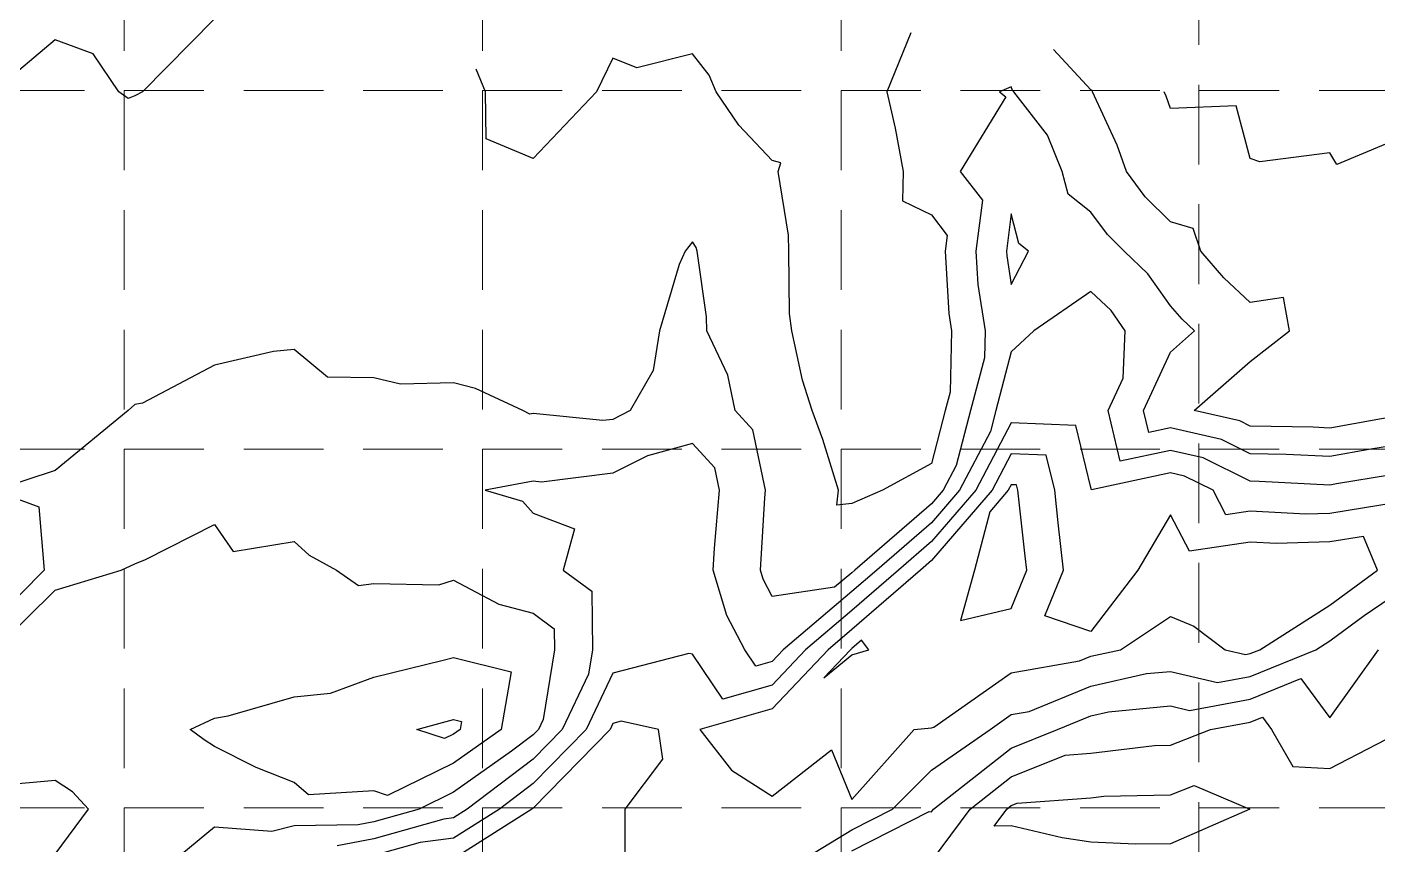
# Model space of a CAD drawing. Header units: inches. Extents: x 2468858 to 2474627, y 7110391 to 7114000.
# Drawn here: x 2474058.5 to 2474397.7, y 7112635.9 to 7112841.2 of the extents above; entities that cross this region are included whole.
import ezdxf

# ---------------------------------------------------------------- set-up
doc = ezdxf.new("R2010")
doc.units = ezdxf.units.IN
doc.header["$MEASUREMENT"] = 0
doc.linetypes.add('HIDDEN', pattern=[0.375, 0.25, -0.125])
for name, color, linetype in [('contours', 35, 'Continuous'), ('GRID', 254, 'HIDDEN'), ('SODDED LOT', 2, 'Continuous')]:
    doc.layers.add(name, color=color, linetype=linetype)

msp = doc.modelspace()

# ---------------------------------------------------------------- hatches: boundary and pattern name
at = {"layer": 'SODDED LOT'}
h = msp.add_hatch(dxfattribs=at)
h.set_pattern_fill('ANSI31', color=256, scale=30, style=0)
h.set_pattern_definition([(45, (0, 0), (-2.6516504294, 2.6516504294), [])])
h.paths.add_polyline_path([(2473645.39, 7113690.66), (2473644.98, 7113704.58), (2473380.05, 7113706.22), (2473375.55, 7113692.3), (2473381.69, 7113694.76), (2473634.33, 7113693.94)])
h.paths.add_polyline_path([(2473661.81, 7113026.94), (2473687.47, 7113025.61), (2473728.46, 7113019.28), (2473771.12, 7113012.61), (2473800.78, 7113000.62), (2473816.11, 7112991.96), (2473817.62, 7112992.3), (2473826.58, 7112958.99), (2473778.33, 7112869.43), (2473754.23, 7112818.27), (2473704.86, 7112707.31), (2473675.95, 7112628.52), (2473649.37, 7112551.6), (2473609.35, 7112401.13), (2473621.99, 7112397.24), (2473660.24, 7112541.42), (2473686.99, 7112623.57), (2473721.05, 7112713.98), (2473756.54, 7112795.8), (2473776.21, 7112842.14), (2473803.69, 7112892.8), (2473821.26, 7112931.75), (2473838.19, 7112953.92), (2473843.82, 7112970.36), (2473841.57, 7112984.99), (2473834.36, 7112995.8), (2473821.75, 7113003.46), (2473803.51, 7113011.56), (2473780.76, 7113020.12), (2473754.18, 7113027.78), (2473717.91, 7113032.73), (2473683.75, 7113037.76), (2473675.22, 7113037.54), (2473668.46, 7113034.66), (2473663.02, 7113029.01)])
h.paths.add_polyline_path([(2473971.46, 7113199.84), (2473953.3, 7113211.94), (2473941.19, 7113192.09), (2473861.1, 7113065.57), (2473810.53, 7113087.5), (2473761.17, 7113101.51), (2473720.96, 7113106.99), (2473697.2, 7113110.44), (2473674.12, 7113113.74), (2473679.51, 7113105.34), (2473686.71, 7113099.95), (2473703.5, 7113097.55), (2473742.47, 7113092.16), (2473787.44, 7113083.17), (2473826.42, 7113069.98), (2473851, 7113058.59), (2473862.39, 7113053.19), (2473874.39, 7113053.49), (2473885.78, 7113058.29), (2473895.97, 7113069.68), (2473937.95, 7113137.71), (2473969.87, 7113198.61)])
h.paths.add_polyline_path([(2474189.42, 7113705.55), (2474212.71, 7113695.29), (2474173.05, 7113585.51), (2474125.46, 7113471.59), (2474078.44, 7113374.03), (2473995.24, 7113231.38), (2473980.72, 7113211.84), (2473961.73, 7113224.12), (2474019.25, 7113316.23), (2474060.01, 7113393.26), (2474123.11, 7113525), (2474155.5, 7113608.17)])
h.paths.add_polyline_path([(2472149.87, 7113580.61), (2472139.15, 7113587.25), (2472148.34, 7113599.5), (2472129.96, 7113617.37), (2472301.04, 7113620.95), (2472421.05, 7113670.47), (2472435.86, 7113657.7), (2472418.5, 7113656.68), (2472386.32, 7113644.43), (2472349.55, 7113630.65), (2472301.04, 7113613.8), (2472253.54, 7113608.18), (2472206.05, 7113607.67), (2472182.05, 7113606.65), (2472168.77, 7113602.57), (2472156, 7113590.31)])
h.paths.add_polyline_path([(2472770.94, 7113693.31), (2472783.83, 7113696.4), (2473029.19, 7113695.37), (2473046.2, 7113689.7), (2473045.68, 7113705.68), (2472771.46, 7113707.22)])
h.paths.add_polyline_path([(2472613.26, 7113048.11), (2472742.65, 7113047.89), (2472742.87, 7112984.1), (2472740.21, 7112975.02), (2472732.24, 7112966.82), (2472722.71, 7112964.61), (2472628.32, 7112964.83), (2472620.35, 7112967.71), (2472615.69, 7112974.13), (2472614.14, 7112982.33), (2472613.26, 7112995.17)])
h.paths.add_polyline_path([(2471336.5, 7111475.41), (2471335.53, 7111275.42), (2470491.66, 7111254.32), (2470479.59, 7111328.94), (2470466.02, 7111461.6), (2470553.43, 7111470.9), (2470638.4, 7111473.12)])
h.paths.add_polyline_path([(2473446.67, 7112356.48), (2473471.9, 7112308.47), (2473532.94, 7112257.21), (2473501.2, 7112186.43), (2473329.47, 7112103.43), (2473116.22, 7112035.9), (2473103.2, 7112106.69), (2473072.63, 7112126.65), (2472815.11, 7111934.94), (2472802.33, 7111780.66), (2472622.31, 7111675.22), (2472617.64, 7111803.67), (2472501.02, 7111721.1), (2472320.82, 7111594.38), (2472182.92, 7111519.02), (2472068.92, 7111484.1), (2471932.85, 7111463.88), (2471923.66, 7111337.05), (2471693.82, 7111327.86), (2471696.08, 7111477.57), (2471836.92, 7111477.57), (2471858.78, 7111468.52), (2471876.58, 7111467.89), (2471898.13, 7111477.88), (2471906.24, 7111490.37), (2471909.37, 7111504.1), (2471908.12, 7111517.84), (2471903.75, 7111528.77), (2471899.69, 7111538.75), (2471899.78, 7111997.71), (2471902.82, 7112006.8), (2471908.61, 7112013.14), (2471915.23, 7112016.45), (2471926.26, 7112016.45), (2472502.65, 7112016.18), (2472510.04, 7112014.97), (2472516.23, 7112010.27), (2472519.86, 7112006.24), (2472597.23, 7111900.26), (2472601.63, 7111894), (2472601.97, 7111890.79), (2472601.97, 7111885.88), (2472602.14, 7111880.64), (2472603.49, 7111873.53), (2472605.53, 7111864.06), (2472610.94, 7111855.26), (2472618.72, 7111847.65), (2472625.66, 7111842.74), (2472634.12, 7111839.53), (2472648.17, 7111837.16), (2472661.03, 7111839.36), (2472670.85, 7111843.93), (2472681.25, 7111852.18), (2472689.32, 7111863.68), (2472693.24, 7111876.13), (2472698.54, 7111882.82), (2472979.47, 7112088.66), (2473047.7, 7112135.28), (2473102.11, 7112161.18), (2473168.62, 7112185.36), (2473235.48, 7112199.35), (2473286.97, 7112219.37), (2473338.95, 7112250.36), (2473378.05, 7112286.58), (2473406.65, 7112322.33), (2473434.97, 7112369.64)])
h.paths.add_polyline_path([(2469394.72, 7112321.68), (2469408.62, 7112317.35), (2469404.61, 7112306.55), (2469398.28, 7112300.53), (2469390.56, 7112297.13), (2469383.91, 7112297.75), (2469371.4, 7112301.14), (2469261.63, 7112337.75), (2469252.63, 7112344.02), (2469246.91, 7112352.88), (2469243.9, 7112361.06), (2469244.31, 7112369.38), (2469247.04, 7112379.88), (2469254.13, 7112392.28), (2469258.63, 7112404.82), (2469259.86, 7112413.96), (2469268.32, 7112441.06), (2469285.1, 7112497.6), (2469297.51, 7112549.94), (2469306.04, 7112604.22), (2469344.05, 7112603.83), (2469331.64, 7112539.47), (2469306.04, 7112437.89), (2469285.48, 7112378.57), (2469297.12, 7112353.37)])
h.paths.add_polyline_path([(2469215.25, 7111699.11), (2469133.16, 7111698.8), (2469133.12, 7111837.42), (2469136.78, 7111854.07), (2469131.5, 7111869.1), (2469132.54, 7111935.15), (2469148.79, 7112051.43), (2469175.43, 7112146.92), (2469214.08, 7112259.79), (2469218.22, 7112266.73), (2469223.73, 7112271.92), (2469228.76, 7112275.22), (2469234.9, 7112277.11), (2469242.61, 7112277.42), (2469249.21, 7112276.01), (2469256.45, 7112274.12), (2469362.5, 7112239.2), (2469368.95, 7112235.11), (2469372.09, 7112231.49), (2469374.61, 7112225.05), (2469375.55, 7112217.02), (2469372.57, 7112206.8), (2469260.7, 7112244.71), (2469237.57, 7112231.81), (2469223.88, 7112159.46), (2469213.8, 7112077.45), (2469211.79, 7111997.38), (2469212.59, 7111919.31)])
edge = h.paths.add_edge_path()
edge.add_line((2469946.69, 7111538.54), (2469944.94, 7111523.5))
edge.add_line((2469944.94, 7111523.5), (2469929.5, 7111368.54))
edge.add_line((2469929.5, 7111368.54), (2469627.82, 7111363.41))
edge.add_line((2469627.82, 7111363.41), (2469640.14, 7111528.56))
edge.add_line((2469640.14, 7111528.56), (2469611.1, 7111528.96))
edge.add_line((2469611.1, 7111528.96), (2469563.64, 7111542.06))
edge.add_line((2469563.64, 7111542.06), (2469395.72, 7111608.85))
edge.add_line((2469395.72, 7111608.85), (2469312.31, 7111524.84))
edge.add_line((2469312.31, 7111524.84), (2469259.94, 7111580.22))
edge.add_line((2469259.94, 7111580.22), (2469329.02, 7111646.45))
edge.add_line((2469329.02, 7111646.45), (2469327.64, 7111656.69))
edge.add_line((2469327.64, 7111656.69), (2469327.34, 7111668.01))
edge.add_line((2469327.34, 7111668.01), (2469328.7, 7111676.32))
edge.add_line((2469328.7, 7111676.32), (2469331.57, 7111684.93))
edge.add_line((2469331.57, 7111684.93), (2469335.65, 7111692.02))
edge.add_line((2469335.65, 7111692.02), (2469336.86, 7111699.72))
edge.add_line((2469336.86, 7111699.72), (2469350.6, 7111699.88))
edge.add_line((2469350.6, 7111699.88), (2469349.09, 7111695.19))
edge.add_line((2469349.09, 7111695.19), (2469344.26, 7111688.25))
edge.add_line((2469344.26, 7111688.25), (2469339.88, 7111679.79))
edge.add_arc((2469382.62, 7111662.98), 45.93, 158.5343, 290.6104)
edge.add_arc((2469402.89, 7111601.9), 18.55, 61.3608, 102.7575, ccw=False)
edge.add_line((2469411.78, 7111618.18), (2469554, 7111560.87))
edge.add_line((2469554, 7111560.87), (2469580.43, 7111552.5))
edge.add_line((2469580.43, 7111552.5), (2469597.93, 7111547.75))
edge.add_line((2469597.93, 7111547.75), (2469618.84, 7111543.76))
edge.add_line((2469618.84, 7111543.76), (2469652.78, 7111539.88))
edge.add_line((2469652.78, 7111539.88), (2469703, 7111539.88))
edge.add_line((2469703, 7111539.88), (2469903.74, 7111540.59))
edge.add_line((2469903.74, 7111540.59), (2469929.65, 7111539.77))
edge.add_line((2469929.65, 7111539.77), (2469946.69, 7111538.54))

# ---------------------------------------------------------------- linework, layer by layer
at = {"layer": 'contours'}
for p, q in [((2474105.57, 7112843.23, 594), (2474087.49, 7112824.94, 594)), ((2474065.57, 7112838, 594), (2474050.03, 7112824.94, 594)), ((2474075.08, 7112834.45, 594), (2474065.57, 7112838, 594)), ((2474280.41, 7112839.77, 594), (2474274.38, 7112824.94, 594)), ((2474081.55, 7112824.94, 594), (2474075.08, 7112834.45, 594)), ((2474225.57, 7112834.46, 594), (2474211.62, 7112830.98, 594)), ((2474229.71, 7112829.07, 594), (2474225.57, 7112834.46, 594)), ((2474325.57, 7112825.4, 594), (2474316.17, 7112835.53, 594)), ((2474173.59, 7112824.94, 594), (2474171.26, 7112830.63, 594)), ((2474205.57, 7112833.41, 594), (2474201.44, 7112824.94, 594)), ((2474211.62, 7112830.98, 594), (2474205.57, 7112833.41, 594)), ((2474231.54, 7112824.94, 594), (2474229.71, 7112829.07, 594)), ((2474083.87, 7112823.23, 594), (2474081.55, 7112824.94, 594)), ((2474085.57, 7112823.92, 594), (2474083.87, 7112823.23, 594)), ((2474087.49, 7112824.94, 594), (2474085.57, 7112823.92, 594)), ((2474173.77, 7112813.13, 594), (2474173.59, 7112824.94, 594)), ((2474201.44, 7112824.94, 594), (2474185.57, 7112808.23, 594)), ((2474237.16, 7112816.52, 594), (2474231.54, 7112824.94, 594)), ((2474274.38, 7112824.94, 594), (2474276.45, 7112815.82, 594)), ((2474304.27, 7112823.63, 593), (2474292.8, 7112804.94, 593)), ((2474305.57, 7112826.17, 593), (2474302.68, 7112824.94, 593)), ((2474302.68, 7112824.94, 593), (2474304.27, 7112823.63, 593)), ((2474305.91, 7112825.27, 593), (2474305.57, 7112826.17, 593)), ((2474306.22, 7112824.94, 593), (2474305.91, 7112825.27, 593)), ((2474314.71, 7112814.07, 593), (2474306.22, 7112824.94, 593)), ((2474325.9, 7112825.27, 594), (2474325.57, 7112825.4, 594)), ((2474325.97, 7112824.94, 594), (2474325.9, 7112825.27, 594)), ((2474332.21, 7112811.58, 594), (2474325.97, 7112824.94, 594)), ((2474344.49, 7112823.85, 595), (2474343.98, 7112824.94, 595)), ((2474345.57, 7112820.73, 595), (2474344.49, 7112823.85, 595)), ((2474362.08, 7112821.44, 595), (2474345.57, 7112820.73, 595)), ((2474365.57, 7112808.18, 595), (2474362.08, 7112821.44, 595)), ((2474245.57, 7112807.73, 594), (2474237.16, 7112816.52, 594)), ((2474276.45, 7112815.82, 594), (2474278.44, 7112804.94, 594)), ((2474318.41, 7112804.94, 593), (2474314.71, 7112814.07, 593)), ((2474405.57, 7112814.3, 595), (2474387.32, 7112806.68, 595)), ((2474185.57, 7112808.23, 594), (2474173.77, 7112813.13, 594)), ((2474334.52, 7112804.94, 594), (2474332.21, 7112811.58, 594)), ((2474247.74, 7112807.1, 594), (2474245.57, 7112807.73, 594)), ((2474247.06, 7112804.94, 594), (2474247.74, 7112807.1, 594)), ((2474368.01, 7112807.37, 595), (2474365.57, 7112808.18, 595)), ((2474385.57, 7112809.65, 595), (2474368.01, 7112807.37, 595)), ((2474387.32, 7112806.68, 595), (2474385.57, 7112809.65, 595)), ((2474249.62, 7112788.98, 594), (2474247.06, 7112804.94, 594)), ((2474278.44, 7112804.94, 594), (2474278.25, 7112797.61, 594)), ((2474292.8, 7112804.94, 593), (2474298.34, 7112797.7, 593)), ((2474319.89, 7112799.25, 593), (2474318.41, 7112804.94, 593)), ((2474339.23, 7112798.59, 594), (2474334.52, 7112804.94, 594)), ((2474278.25, 7112797.61, 594), (2474285.57, 7112794.08, 594)), ((2474298.34, 7112797.7, 593), (2474296.71, 7112784.94, 593)), ((2474325.57, 7112794.72, 593), (2474319.89, 7112799.25, 593)), ((2474345.57, 7112792.3, 594), (2474339.23, 7112798.59, 594)), ((2474285.57, 7112794.08, 594), (2474289.53, 7112788.9, 594)), ((2474305.57, 7112794.27, 592), (2474304.38, 7112784.94, 592)), ((2474307.5, 7112786.86, 592), (2474305.57, 7112794.27, 592)), ((2474329.74, 7112789.1, 593), (2474325.57, 7112794.72, 593)), ((2474351.24, 7112790.6, 594), (2474345.57, 7112792.3, 594)), ((2474353.17, 7112784.94, 594), (2474351.24, 7112790.6, 594)), ((2474225.57, 7112787.29, 593), (2474223.71, 7112784.94, 593)), ((2474226.52, 7112785.89, 593), (2474225.57, 7112787.29, 593)), ((2474249.75, 7112784.94, 594), (2474249.62, 7112788.98, 594)), ((2474289.53, 7112788.9, 594), (2474289.03, 7112784.94, 594)), ((2474309.91, 7112784.94, 592), (2474307.5, 7112786.86, 592)), ((2474333.94, 7112784.94, 593), (2474329.74, 7112789.1, 593)), ((2474223.71, 7112784.94, 593), (2474222.19, 7112781.56, 593)), ((2474226.72, 7112784.94, 593), (2474226.52, 7112785.89, 593)), ((2474229.07, 7112768.43, 593), (2474226.72, 7112784.94, 593)), ((2474249.95, 7112769.32, 594), (2474249.75, 7112784.94, 594)), ((2474289.03, 7112784.94, 594), (2474289.93, 7112769.29, 594)), ((2474296.71, 7112784.94, 593), (2474297.19, 7112776.55, 593)), ((2474304.38, 7112784.94, 592), (2474304.45, 7112783.81, 592)), ((2474304.45, 7112783.81, 592), (2474305.57, 7112776.61, 592)), ((2474305.57, 7112776.61, 592), (2474309.91, 7112784.94, 592)), ((2474339.92, 7112779.29, 593), (2474333.94, 7112784.94, 593)), ((2474358.93, 7112778.29, 594), (2474353.17, 7112784.94, 594)), ((2474222.19, 7112781.56, 593), (2474217.27, 7112764.94, 593)), ((2474297.19, 7112776.55, 593), (2474299.01, 7112764.94, 593)), ((2474345.57, 7112771.21, 593), (2474339.92, 7112779.29, 593)), ((2474365.57, 7112772.04, 594), (2474358.93, 7112778.29, 594)), ((2474325.57, 7112774.84, 592), (2474311.25, 7112764.94, 592)), ((2474330.66, 7112770.03, 592), (2474325.57, 7112774.84, 592)), ((2474373.94, 7112773.3, 594), (2474365.57, 7112772.04, 594)), ((2474375.41, 7112764.94, 594), (2474373.94, 7112773.3, 594)), ((2474250.49, 7112764.94, 594), (2474249.95, 7112769.32, 594)), ((2474334.23, 7112764.94, 592), (2474330.66, 7112770.03, 592)), ((2474348.49, 7112767.85, 593), (2474345.57, 7112771.21, 593)), ((2474229.13, 7112764.94, 593), (2474229.07, 7112768.43, 593)), ((2474289.93, 7112769.29, 594), (2474290.61, 7112764.94, 594)), ((2474351.58, 7112764.94, 593), (2474348.49, 7112767.85, 593)), ((2474217.27, 7112764.94, 593), (2474215.68, 7112755.04, 593)), ((2474234.43, 7112753.79, 593), (2474229.13, 7112764.94, 593)), ((2474253.2, 7112752.56, 594), (2474250.49, 7112764.94, 594)), ((2474290.61, 7112764.94, 594), (2474290.24, 7112749.6, 594)), ((2474299.01, 7112764.94, 593), (2474298.84, 7112758.21, 593)), ((2474311.25, 7112764.94, 592), (2474305.57, 7112759.68, 592)), ((2474333.7, 7112753.07, 592), (2474334.23, 7112764.94, 592)), ((2474345.57, 7112759.57, 593), (2474351.58, 7112764.94, 593)), ((2474365.57, 7112757.28, 594), (2474375.41, 7112764.94, 594)), ((2474120.39, 7112759.76, 593), (2474105.57, 7112756.36, 593)), ((2474125.57, 7112760.29, 593), (2474120.39, 7112759.76, 593)), ((2474133.95, 7112753.31, 593), (2474125.57, 7112760.29, 593)), ((2474305.57, 7112759.68, 592), (2474301.7, 7112744.94, 592)), ((2474338.82, 7112744.94, 593), (2474345.57, 7112759.57, 593)), ((2474105.57, 7112756.36, 593), (2474087.45, 7112746.81, 593)), ((2474298.84, 7112758.21, 593), (2474295.36, 7112744.94, 593)), ((2474351.53, 7112744.94, 594), (2474365.57, 7112757.28, 594)), ((2474145.57, 7112753.13, 593), (2474133.95, 7112753.31, 593)), ((2474152.22, 7112751.59, 593), (2474145.57, 7112753.13, 593)), ((2474215.68, 7112755.04, 593), (2474209.92, 7112744.94, 593)), ((2474236.29, 7112744.94, 593), (2474234.43, 7112753.79, 593)), ((2474255.59, 7112744.94, 594), (2474253.2, 7112752.56, 594)), ((2474329.95, 7112744.94, 592), (2474333.7, 7112753.07, 592)), ((2474165.57, 7112751.87, 593), (2474152.22, 7112751.59, 593)), ((2474171.08, 7112750.45, 593), (2474165.57, 7112751.87, 593)), ((2474182.92, 7112744.94, 593), (2474171.08, 7112750.45, 593)), ((2474290.24, 7112749.6, 594), (2474289.01, 7112744.94, 594)), ((2474085.57, 7112746.51, 593), (2474083.86, 7112744.94, 593)), ((2474087.45, 7112746.81, 593), (2474085.57, 7112746.51, 593)), ((2474083.86, 7112744.94, 593), (2474065.57, 7112729.88, 593)), ((2474184.68, 7112744.05, 593), (2474182.92, 7112744.94, 593)), ((2474185.57, 7112744.22, 593), (2474184.68, 7112744.05, 593)), ((2474203.06, 7112742.42, 593), (2474185.57, 7112744.22, 593)), ((2474205.57, 7112742.73, 593), (2474203.06, 7112742.42, 593)), ((2474209.92, 7112744.94, 593), (2474205.57, 7112742.73, 593)), ((2474240.72, 7112740.08, 593), (2474236.29, 7112744.94, 593)), ((2474258.29, 7112737.65, 594), (2474255.59, 7112744.94, 594)), ((2474289.01, 7112744.94, 594), (2474285.57, 7112731.69, 594)), ((2474295.36, 7112744.94, 593), (2474291.78, 7112731.14, 593)), ((2474301.7, 7112744.94, 592), (2474300.34, 7112739.71, 592)), ((2474332.9, 7112732.27, 592), (2474329.95, 7112744.94, 592)), ((2474340.1, 7112739.46, 593), (2474338.82, 7112744.94, 593)), ((2474362.97, 7112742.33, 594), (2474351.53, 7112744.94, 594)), ((2474365.57, 7112741.04, 594), (2474362.97, 7112742.33, 594)), ((2474404.6, 7112743.97, 594), (2474385.57, 7112740.52, 594)), ((2474243.87, 7112724.94, 593), (2474240.72, 7112740.08, 593)), ((2474300.34, 7112739.71, 592), (2474292.6, 7112724.94, 592)), ((2474305.57, 7112741.91, 591), (2474296.68, 7112724.94, 591)), ((2474321.81, 7112741.17, 591), (2474305.57, 7112741.91, 591)), ((2474325.57, 7112725.64, 591), (2474321.81, 7112741.17, 591)), ((2474345.57, 7112740.62, 593), (2474340.1, 7112739.46, 593)), ((2474358.35, 7112737.72, 593), (2474345.57, 7112740.62, 593)), ((2474381.37, 7112740.74, 594), (2474365.57, 7112741.04, 594)), ((2474385.57, 7112740.52, 594), (2474381.37, 7112740.74, 594)), ((2474225.57, 7112736.7, 592), (2474214.27, 7112733.63, 592)), ((2474231.19, 7112730.55, 592), (2474225.57, 7112736.7, 592)), ((2474262.21, 7112724.94, 594), (2474258.29, 7112737.65, 594)), ((2474365.57, 7112734.13, 593), (2474358.35, 7112737.72, 593)), ((2474405.57, 7112736.85, 593), (2474395.9, 7112735.27, 593)), ((2474214.27, 7112733.63, 592), (2474205.57, 7112729.22, 592)), ((2474305.57, 7112734.13, 590), (2474300.76, 7112724.94, 590)), ((2474314.36, 7112733.73, 590), (2474305.57, 7112734.13, 590)), ((2474316.5, 7112724.94, 590), (2474314.36, 7112733.73, 590)), ((2474345.57, 7112734.96, 592), (2474332.9, 7112732.27, 592)), ((2474353.74, 7112733.1, 592), (2474345.57, 7112734.96, 592)), ((2474365.57, 7112727.22, 592), (2474353.74, 7112733.1, 592)), ((2474374.6, 7112733.96, 593), (2474365.57, 7112734.13, 593)), ((2474385.57, 7112733.4, 593), (2474374.6, 7112733.96, 593)), ((2474395.9, 7112735.27, 593), (2474385.57, 7112733.4, 593)), ((2474065.57, 7112729.88, 593), (2474050.29, 7112724.94, 593)), ((2474205.57, 7112729.22, 592), (2474187.66, 7112727.02, 592)), ((2474232.35, 7112724.94, 592), (2474231.19, 7112730.55, 592)), ((2474285.57, 7112731.69, 594), (2474273.26, 7112724.94, 594)), ((2474291.78, 7112731.14, 593), (2474288.53, 7112724.94, 593)), ((2474345.57, 7112729.29, 591), (2474325.71, 7112725.07, 591)), ((2474349.12, 7112728.48, 591), (2474345.57, 7112729.29, 591)), ((2474405.57, 7112729.57, 592), (2474387.21, 7112726.57, 592)), ((2474185.57, 7112727.24, 592), (2474173.49, 7112724.94, 592)), ((2474187.66, 7112727.02, 592), (2474185.57, 7112727.24, 592)), ((2474305.57, 7112726.35, 589), (2474304.84, 7112724.94, 589)), ((2474306.92, 7112726.29, 589), (2474305.57, 7112726.35, 589)), ((2474307.25, 7112724.94, 589), (2474306.92, 7112726.29, 589)), ((2474325.71, 7112725.07, 591), (2474325.57, 7112725.64, 591)), ((2474356.26, 7112724.94, 591), (2474349.12, 7112728.48, 591)), ((2474367.82, 7112727.18, 592), (2474365.57, 7112727.22, 592)), ((2474385.57, 7112726.27, 592), (2474367.82, 7112727.18, 592)), ((2474387.21, 7112726.57, 592), (2474385.57, 7112726.27, 592)), ((2474050.29, 7112724.94, 593), (2474061.43, 7112720.8, 593)), ((2474173.49, 7112724.94, 592), (2474182.88, 7112722.24, 592)), ((2474182.88, 7112722.24, 592), (2474185.57, 7112719.21, 592)), ((2474231.09, 7112710.45, 592), (2474232.35, 7112724.94, 592)), ((2474242.59, 7112704.94, 593), (2474243.71, 7112723.07, 593)), ((2474243.71, 7112723.07, 593), (2474243.87, 7112724.94, 593)), ((2474261.83, 7112721.2, 594), (2474262.21, 7112724.94, 594)), ((2474273.26, 7112724.94, 594), (2474265.57, 7112721.6, 594)), ((2474300.76, 7112724.94, 590), (2474285.57, 7112707.35, 590)), ((2474288.53, 7112724.94, 593), (2474285.57, 7112721.52, 593)), ((2474292.6, 7112724.94, 592), (2474285.57, 7112716.79, 592)), ((2474296.68, 7112724.94, 591), (2474285.57, 7112712.07, 591)), ((2474304.84, 7112724.94, 589), (2474300.18, 7112719.54, 589)), ((2474309.08, 7112708.44, 589), (2474307.25, 7112724.94, 589)), ((2474317.4, 7112716.77, 590), (2474316.5, 7112724.94, 590)), ((2474359.46, 7112718.82, 591), (2474356.26, 7112724.94, 591)), ((2474402.49, 7112721.86, 591), (2474385.57, 7112719.15, 591)), ((2474061.43, 7112720.8, 593), (2474062.8, 7112704.94, 593)), ((2474185.57, 7112719.21, 592), (2474195.89, 7112715.25, 592)), ((2474265.57, 7112721.6, 594), (2474261.83, 7112721.2, 594)), ((2474285.57, 7112721.52, 593), (2474266.34, 7112704.94, 593)), ((2474300.18, 7112719.54, 589), (2474296.33, 7112704.94, 589)), ((2474345.57, 7112718.75, 590), (2474337.37, 7112704.94, 590)), ((2474350.32, 7112709.69, 590), (2474345.57, 7112718.75, 590)), ((2474365.57, 7112719.72, 591), (2474359.46, 7112718.82, 591)), ((2474379.58, 7112718.94, 591), (2474365.57, 7112719.72, 591)), ((2474385.57, 7112719.15, 591), (2474379.58, 7112718.94, 591)), ((2474088.21, 7112707.57, 593), (2474105.57, 7112716.32, 593)), ((2474105.57, 7112716.32, 593), (2474110.2, 7112709.57, 593)), ((2474195.89, 7112715.25, 592), (2474193.06, 7112704.94, 592)), ((2474285.57, 7112716.79, 592), (2474271.82, 7112704.94, 592)), ((2474318.69, 7112704.94, 590), (2474317.4, 7112716.77, 590)), ((2474110.2, 7112709.57, 593), (2474125.57, 7112712.1, 593)), ((2474125.57, 7112712.1, 593), (2474129.31, 7112708.67, 593)), ((2474285.57, 7112712.07, 591), (2474277.3, 7112704.94, 591)), ((2474365.57, 7112711.93, 590), (2474350.32, 7112709.69, 590)), ((2474372.2, 7112711.56, 590), (2474365.57, 7112711.93, 590)), ((2474385.57, 7112712.02, 590), (2474372.2, 7112711.56, 590)), ((2474394, 7112713.37, 590), (2474385.57, 7112712.02, 590)), ((2474397.52, 7112704.94, 590), (2474394, 7112713.37, 590)), ((2474129.31, 7112708.67, 593), (2474136.18, 7112704.94, 593)), ((2474230.74, 7112704.94, 592), (2474231.09, 7112710.45, 592)), ((2474309.46, 7112704.94, 589), (2474309.08, 7112708.44, 589)), ((2474062.8, 7112704.94, 593), (2474045.57, 7112687.54, 593)), ((2474065.57, 7112699.85, 593), (2474082.12, 7112704.94, 593)), ((2474082.12, 7112704.94, 593), (2474085.57, 7112706.47, 593)), ((2474085.57, 7112706.47, 593), (2474088.21, 7112707.57, 593)), ((2474136.18, 7112704.94, 593), (2474141.73, 7112701.09, 593)), ((2474193.06, 7112704.94, 592), (2474200.26, 7112699.62, 592)), ((2474234.17, 7112693.54, 592), (2474230.74, 7112704.94, 592)), ((2474243.28, 7112702.64, 593), (2474242.59, 7112704.94, 593)), ((2474282.78, 7112704.94, 590), (2474265.57, 7112690.01, 590)), ((2474266.34, 7112704.94, 593), (2474265.57, 7112704.27, 593)), ((2474271.82, 7112704.94, 592), (2474265.57, 7112699.52, 592)), ((2474277.3, 7112704.94, 591), (2474265.57, 7112694.76, 591)), ((2474285.57, 7112707.35, 590), (2474282.78, 7112704.94, 590)), ((2474296.33, 7112704.94, 589), (2474292.86, 7112692.23, 589)), ((2474305.57, 7112695.28, 589), (2474309.46, 7112704.94, 589)), ((2474314.05, 7112693.41, 590), (2474318.69, 7112704.94, 590)), ((2474337.37, 7112704.94, 590), (2474325.57, 7112689.54, 590)), ((2474385.57, 7112696.08, 590), (2474397.52, 7112704.94, 590)), ((2474141.73, 7112701.09, 593), (2474145.57, 7112701.57, 593)), ((2474145.57, 7112701.57, 593), (2474161.9, 7112701.26, 593)), ((2474161.9, 7112701.26, 593), (2474165.57, 7112702.35, 593)), ((2474165.57, 7112702.35, 593), (2474176.96, 7112696.33, 593)), ((2474245.57, 7112698.27, 593), (2474243.28, 7112702.64, 593)), ((2474265.57, 7112704.27, 593), (2474261.24, 7112700.61, 593)), ((2474050.39, 7112684.94, 593), (2474065.57, 7112699.85, 593)), ((2474200.26, 7112699.62, 592), (2474200.45, 7112684.94, 592)), ((2474261.24, 7112700.61, 593), (2474245.57, 7112698.27, 593)), ((2474265.57, 7112699.52, 592), (2474248.36, 7112684.94, 592)), ((2474394.19, 7112693.55, 591), (2474405.57, 7112701.28, 591)), ((2474176.96, 7112696.33, 593), (2474185.57, 7112694.1, 593)), ((2474265.57, 7112694.76, 591), (2474253.97, 7112684.94, 591)), ((2474292.86, 7112692.23, 589), (2474305.57, 7112695.28, 589)), ((2474367.98, 7112684.94, 590), (2474385.57, 7112696.08, 590)), ((2474185.57, 7112694.1, 593), (2474190.84, 7112690.21, 593)), ((2474238.69, 7112684.94, 592), (2474234.17, 7112693.54, 592)), ((2474325.57, 7112689.54, 590), (2474314.05, 7112693.41, 590)), ((2474333.05, 7112684.94, 590), (2474345.57, 7112693.31, 590)), ((2474345.57, 7112693.31, 590), (2474351.46, 7112690.82, 590)), ((2474385.57, 7112687.17, 591), (2474394.19, 7112693.55, 591)), ((2474190.84, 7112690.21, 593), (2474190.91, 7112684.94, 593)), ((2474265.57, 7112690.01, 590), (2474259.59, 7112684.94, 590)), ((2474351.46, 7112690.82, 590), (2474359.3, 7112684.94, 590)), ((2474190.91, 7112684.94, 593), (2474188.03, 7112667.39, 593)), ((2474200.45, 7112684.94, 592), (2474199.45, 7112678.81, 592)), ((2474241.45, 7112680.82, 592), (2474238.69, 7112684.94, 592)), ((2474259.59, 7112684.94, 590), (2474245.57, 7112670.14, 590)), ((2474248.36, 7112684.94, 592), (2474245.57, 7112682, 592)), ((2474253.97, 7112684.94, 591), (2474245.57, 7112676.07, 591)), ((2474265.2, 7112684.94, 589), (2474258.55, 7112677.91, 589)), ((2474265.57, 7112685.25, 589), (2474265.2, 7112684.94, 589)), ((2474267.95, 7112687.32, 589), (2474265.57, 7112685.25, 589)), ((2474265.57, 7112683.63, 589), (2474269.87, 7112684.94, 589)), ((2474269.87, 7112684.94, 589), (2474267.95, 7112687.32, 589)), ((2474325.57, 7112683.28, 590), (2474333.05, 7112684.94, 590)), ((2474359.3, 7112684.94, 590), (2474364.38, 7112683.74, 590)), ((2474365.57, 7112683.96, 590), (2474367.98, 7112684.94, 590)), ((2474365.57, 7112678.22, 591), (2474382.06, 7112684.94, 591)), ((2474382.06, 7112684.94, 591), (2474385.57, 7112687.17, 591)), ((2474385.57, 7112667.86, 592), (2474397.81, 7112684.94, 592)), ((2474145.57, 7112678.09, 594), (2474162.93, 7112682.29, 594)), ((2474162.93, 7112682.29, 594), (2474165.57, 7112683.01, 594)), ((2474165.57, 7112683.01, 594), (2474180.07, 7112679.43, 594)), ((2474224.63, 7112683.99, 591), (2474205.57, 7112679.09, 591)), ((2474225.57, 7112683.79, 591), (2474224.63, 7112683.99, 591)), ((2474233.14, 7112672.51, 591), (2474225.57, 7112683.79, 591)), ((2474245.57, 7112682, 592), (2474241.45, 7112680.82, 592)), ((2474258.55, 7112677.91, 589), (2474265.57, 7112683.63, 589)), ((2474305.57, 7112679.17, 590), (2474322.74, 7112682.11, 590)), ((2474322.74, 7112682.11, 590), (2474325.57, 7112683.28, 590)), ((2474364.38, 7112683.74, 590), (2474365.57, 7112683.96, 590)), ((2474134.67, 7112674.04, 594), (2474145.57, 7112678.09, 594)), ((2474180.07, 7112679.43, 594), (2474177.5, 7112664.94, 594)), ((2474199.45, 7112678.81, 592), (2474192.86, 7112664.94, 592)), ((2474205.57, 7112679.09, 591), (2474198.86, 7112664.94, 591)), ((2474286.15, 7112665.52, 590), (2474305.57, 7112679.17, 590)), ((2474325.57, 7112675.83, 591), (2474339.58, 7112678.95, 591)), ((2474339.58, 7112678.95, 591), (2474345.57, 7112679.51, 591)), ((2474345.57, 7112679.51, 591), (2474357.36, 7112676.73, 591)), ((2474357.36, 7112676.73, 591), (2474365.57, 7112678.22, 591)), ((2474245.57, 7112676.07, 591), (2474233.14, 7112672.51, 591)), ((2474310.06, 7112669.43, 591), (2474325.57, 7112675.83, 591)), ((2474365.57, 7112672.49, 592), (2474378.32, 7112677.68, 592)), ((2474378.32, 7112677.68, 592), (2474385.57, 7112667.86, 592)), ((2474109, 7112668.36, 594), (2474125.57, 7112673.13, 594)), ((2474125.57, 7112673.13, 594), (2474134.67, 7112674.04, 594)), ((2474350.35, 7112669.71, 592), (2474365.57, 7112672.49, 592)), ((2474099.42, 7112664.94, 594), (2474105.57, 7112667.74, 594)), ((2474105.57, 7112667.74, 594), (2474109, 7112668.36, 594)), ((2474245.57, 7112670.14, 590), (2474227.42, 7112664.94, 590)), ((2474300.28, 7112664.94, 591), (2474305.57, 7112668.66, 591)), ((2474305.57, 7112668.66, 591), (2474310.06, 7112669.43, 591)), ((2474317.22, 7112664.94, 592), (2474325.57, 7112668.39, 592)), ((2474325.57, 7112668.39, 592), (2474330.01, 7112669.37, 592)), ((2474330.01, 7112669.37, 592), (2474345.57, 7112670.84, 592)), ((2474345.57, 7112670.84, 592), (2474350.35, 7112669.71, 592)), ((2474365.57, 7112666.76, 593), (2474368.64, 7112668.01, 593)), ((2474368.64, 7112668.01, 593), (2474370.91, 7112664.94, 593)), ((2474102.97, 7112662.33, 594), (2474099.42, 7112664.94, 594)), ((2474156.38, 7112664.94, 595), (2474165.57, 7112667.42, 595)), ((2474163.3, 7112662.66, 595), (2474156.38, 7112664.94, 595)), ((2474165.57, 7112667.42, 595), (2474167.56, 7112666.93, 595)), ((2474167.21, 7112664.94, 595), (2474165.57, 7112663.78, 595)), ((2474177.5, 7112664.94, 594), (2474165.57, 7112656.47, 594)), ((2474167.56, 7112666.93, 595), (2474167.21, 7112664.94, 595)), ((2474186.86, 7112664.94, 593), (2474185.57, 7112663.62, 593)), ((2474192.86, 7112664.94, 592), (2474185.57, 7112657.48, 592)), ((2474198.86, 7112664.94, 591), (2474185.57, 7112651.35, 591)), ((2474204.86, 7112664.94, 590), (2474185.57, 7112645.22, 590)), ((2474188.03, 7112667.39, 593), (2474186.86, 7112664.94, 593)), ((2474205.57, 7112666.45, 590), (2474204.86, 7112664.94, 590)), ((2474207.61, 7112666.97, 590), (2474205.57, 7112666.45, 590)), ((2474217.03, 7112664.94, 590), (2474207.61, 7112666.97, 590)), ((2474218.11, 7112657.47, 590), (2474217.03, 7112664.94, 590)), ((2474227.42, 7112664.94, 590), (2474235.31, 7112654.68, 590)), ((2474265.57, 7112647.37, 590), (2474281.19, 7112664.94, 590)), ((2474281.19, 7112664.94, 590), (2474285.57, 7112665.36, 590)), ((2474285.57, 7112665.36, 590), (2474286.15, 7112665.52, 590)), ((2474285.57, 7112654.75, 591), (2474300.28, 7112664.94, 591)), ((2474305.57, 7112660.27, 592), (2474317.22, 7112664.94, 592)), ((2474345.57, 7112660.97, 593), (2474355.6, 7112664.94, 593)), ((2474355.6, 7112664.94, 593), (2474365.57, 7112666.76, 593)), ((2474370.91, 7112664.94, 593), (2474376.25, 7112655.62, 593)), ((2474385.57, 7112655.1, 593), (2474404.5, 7112664.94, 593)), ((2474105.57, 7112660.67, 594), (2474102.97, 7112662.33, 594)), ((2474165.57, 7112663.78, 595), (2474163.3, 7112662.66, 595)), ((2474185.57, 7112663.62, 593), (2474180.14, 7112659.51, 593)), ((2474325.57, 7112658.96, 593), (2474341.53, 7112660.89, 593)), ((2474341.53, 7112660.89, 593), (2474345.57, 7112660.97, 593)), ((2474116.04, 7112655.4, 594), (2474105.57, 7112660.67, 594)), ((2474180.14, 7112659.51, 593), (2474165.57, 7112649.16, 593)), ((2474185.57, 7112657.48, 592), (2474169, 7112644.94, 592)), ((2474208.62, 7112644.94, 590), (2474218.11, 7112657.47, 590)), ((2474245.57, 7112648.16, 590), (2474260.45, 7112659.81, 590)), ((2474260.45, 7112659.81, 590), (2474265.57, 7112647.37, 590)), ((2474286.06, 7112644.94, 592), (2474305.57, 7112660.27, 592)), ((2474305.57, 7112653.04, 593), (2474319.1, 7112658.46, 593)), ((2474319.1, 7112658.46, 593), (2474325.57, 7112658.96, 593)), ((2474125.57, 7112651.66, 594), (2474116.04, 7112655.4, 594)), ((2474165.57, 7112656.47, 594), (2474149.01, 7112648.37, 594)), ((2474235.31, 7112654.68, 590), (2474245.57, 7112648.16, 590)), ((2474275.8, 7112644.94, 591), (2474285.57, 7112654.75, 591)), ((2474376.25, 7112655.62, 593), (2474385.57, 7112655.1, 593)), ((2474065.57, 7112652.15, 593), (2474051.54, 7112650.9, 593)), ((2474069.92, 7112649.28, 593), (2474065.57, 7112652.15, 593)), ((2474129.18, 7112648.54, 594), (2474125.57, 7112651.66, 594)), ((2474185.57, 7112651.35, 591), (2474177.1, 7112644.94, 591)), ((2474295.26, 7112644.94, 593), (2474305.57, 7112653.04, 593)), ((2474345.57, 7112648.5, 594), (2474351.48, 7112650.85, 594)), ((2474351.48, 7112650.85, 594), (2474365.45, 7112644.94, 594)), ((2474073.87, 7112644.94, 593), (2474069.92, 7112649.28, 593)), ((2474145.57, 7112649.5, 594), (2474129.18, 7112648.54, 594)), ((2474149.01, 7112648.37, 594), (2474145.57, 7112649.5, 594)), ((2474165.57, 7112649.16, 593), (2474156.94, 7112644.94, 593)), ((2474307.04, 7112646.4, 594), (2474325.57, 7112647.81, 594)), ((2474325.57, 7112647.81, 594), (2474328.85, 7112648.21, 594)), ((2474328.85, 7112648.21, 594), (2474345.57, 7112648.5, 594)), ((2474065.57, 7112633.66, 593), (2474073.87, 7112644.94, 593)), ((2474156.94, 7112644.94, 593), (2474145.57, 7112641.73, 593)), ((2474169, 7112644.94, 592), (2474165.57, 7112642.77, 592)), ((2474177.1, 7112644.94, 591), (2474165.57, 7112637.62, 591)), ((2474185.21, 7112644.94, 590), (2474165.57, 7112632.48, 590)), ((2474185.57, 7112645.22, 590), (2474185.21, 7112644.94, 590)), ((2474208.62, 7112627.99, 590), (2474208.62, 7112644.94, 590)), ((2474265.57, 7112639.74, 591), (2474275.8, 7112644.94, 591)), ((2474265.57, 7112634.5, 592), (2474285.02, 7112644.38, 592)), ((2474285.02, 7112644.38, 592), (2474285.57, 7112644.29, 592)), ((2474285.57, 7112631.86, 593), (2474295.26, 7112644.94, 593)), ((2474285.57, 7112644.29, 592), (2474286.06, 7112644.94, 592)), ((2474301.29, 7112640.65, 594), (2474304.46, 7112644.94, 594)), ((2474304.46, 7112644.94, 594), (2474305.57, 7112645.81, 594)), ((2474305.57, 7112645.81, 594), (2474307.04, 7112646.4, 594)), ((2474365.45, 7112644.94, 594), (2474345.57, 7112636.22, 594)), ((2474125.57, 7112640.72, 593), (2474119.93, 7112639.29, 593)), ((2474141.6, 7112640.97, 593), (2474125.57, 7112640.72, 593)), ((2474145.57, 7112641.73, 593), (2474141.6, 7112640.97, 593)), ((2474163.09, 7112642.46, 592), (2474145.57, 7112637.52, 592)), ((2474165.57, 7112642.77, 592), (2474163.09, 7112642.46, 592)), ((2474305.57, 7112640.74, 594), (2474301.29, 7112640.65, 594)), ((2474318.35, 7112637.71, 594), (2474305.57, 7112640.74, 594)), ((2474105.57, 7112640.4, 593), (2474086.78, 7112624.94, 593)), ((2474119.93, 7112639.29, 593), (2474105.57, 7112640.4, 593)), ((2474145.57, 7112637.52, 592), (2474136.38, 7112635.74, 592)), ((2474165.57, 7112637.62, 591), (2474157.22, 7112636.59, 591)), ((2474252.48, 7112631.84, 591), (2474265.57, 7112639.74, 591)), ((2474325.57, 7112636.66, 594), (2474318.35, 7112637.71, 594)), ((2474157.22, 7112636.59, 591), (2474145.57, 7112633.3, 591)), ((2474336.79, 7112636.15, 594), (2474325.57, 7112636.66, 594)), ((2474345.57, 7112636.22, 594), (2474336.79, 7112636.15, 594))]:
    msp.add_line(p, q, dxfattribs=at)
at = {"layer": 'GRID', "color": 252, "linetype": 'HIDDEN', "lineweight": 0, "ltscale": 80}
for p, q in [((2474352.71, 7113906.7), (2474352.71, 7110754.83)), ((2474082.87, 7113905.23), (2474082.87, 7110754.83)), ((2474172.87, 7113905.23), (2474172.87, 7110754.83)), ((2474262.87, 7113905.23), (2474262.87, 7110754.83)), ((2468952.87, 7112825.23), (2474532.87, 7112825.23)), ((2468952.87, 7112735.23), (2474532.87, 7112735.23)), ((2468952.87, 7112645.23), (2474532.87, 7112645.23))]:
    msp.add_line(p, q, dxfattribs=at)

doc.saveas('drawing.dxf')
